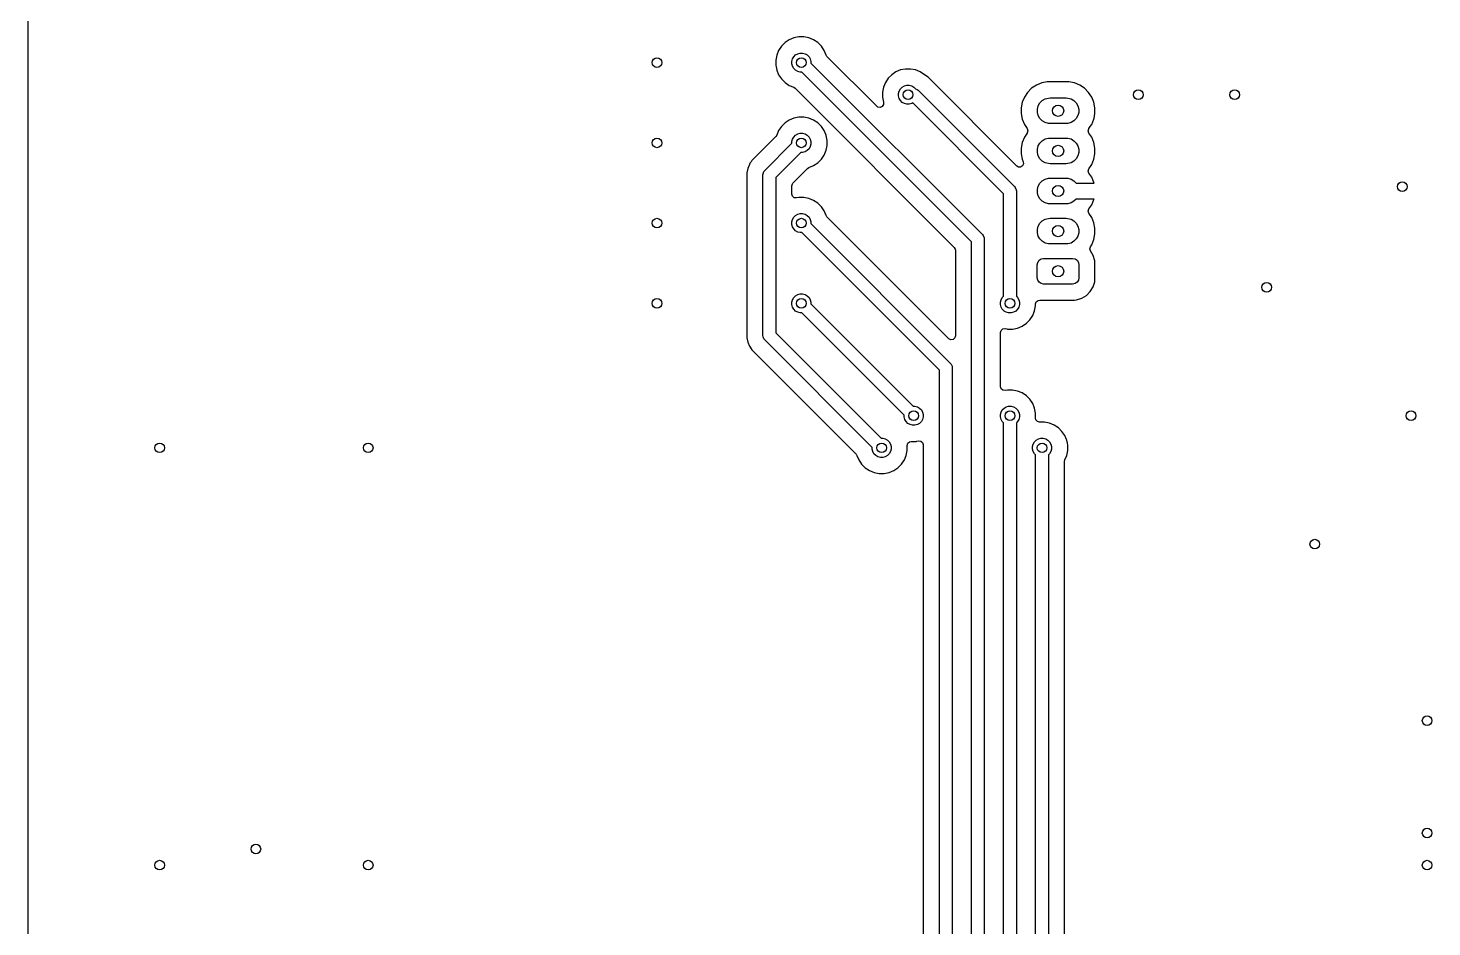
# Model space of a CAD drawing. Extents: x 4.07 to 6.96, y -6.23 to -1.21.
# Drawn here: x 4.071 to 5.793, y -3.127 to -2.025 of the extents above; entities that cross this region are included whole.
import ezdxf

# ---------------------------------------------------------------- set-up
doc = ezdxf.new("R2010")
doc.units = 0
doc.header["$MEASUREMENT"] = 0
doc.layers.add('BLACK', color=7, linetype='CONTINUOUS')

msp = doc.modelspace()

# ---------------------------------------------------------------- linework, layer by layer
at = {"layer": 'BLACK', "linetype": 'CONTINUOUS'}
for p, q in [((4.0709, -2.4043), (4.0709, -1.4536)), ((4.9952, -2.0468), (4.9918, -2.052)), ((4.9996, -2.0424), (4.9952, -2.0468)), ((4.9952, -2.0468), (4.9952, -2.0468)), ((5.0048, -2.039), (4.9996, -2.0424)), ((4.9996, -2.0424), (4.9996, -2.0424)), ((5.0105, -2.0366), (5.0048, -2.039)), ((5.0048, -2.039), (5.0048, -2.039)), ((5.0166, -2.0354), (5.0105, -2.0366)), ((5.0105, -2.0366), (5.0105, -2.0366)), ((5.0228, -2.0354), (5.0166, -2.0354)), ((5.0166, -2.0354), (5.0166, -2.0354)), ((5.0289, -2.0366), (5.0228, -2.0354)), ((5.0228, -2.0354), (5.0228, -2.0354)), ((5.0346, -2.039), (5.0289, -2.0366)), ((5.0289, -2.0366), (5.0289, -2.0366)), ((5.0398, -2.0424), (5.0346, -2.039)), ((5.0346, -2.039), (5.0346, -2.039)), ((5.0442, -2.0468), (5.0398, -2.0424)), ((5.0398, -2.0424), (5.0398, -2.0424)), ((5.0476, -2.052), (5.0442, -2.0468)), ((5.0442, -2.0468), (5.0442, -2.0468)), ((4.9894, -2.0577), (4.9882, -2.0638)), ((4.9882, -2.0638), (4.9882, -2.07)), ((4.9918, -2.052), (4.9894, -2.0577)), ((4.9894, -2.0577), (4.9894, -2.0577)), ((4.9918, -2.052), (4.9918, -2.052)), ((5.008, -2.0654), (5.0088, -2.0624)), ((5.008, -2.0685), (5.008, -2.0654)), ((5.0088, -2.0624), (5.0103, -2.0597)), ((5.0103, -2.0597), (5.0125, -2.0576)), ((5.0125, -2.0576), (5.0152, -2.056)), ((5.0152, -2.056), (5.0181, -2.0552)), ((5.0181, -2.0552), (5.0212, -2.0552)), ((5.0212, -2.0552), (5.0242, -2.056)), ((5.0242, -2.056), (5.0269, -2.0576)), ((5.0269, -2.0576), (5.0291, -2.0597)), ((5.0291, -2.0597), (5.0306, -2.0624)), ((5.0306, -2.0624), (5.0314, -2.0654)), ((5.0314, -2.0654), (5.0314, -2.0675)), ((5.05, -2.0577), (5.0476, -2.052)), ((5.0476, -2.052), (5.0476, -2.052)), ((5.051, -2.0593), (5.05, -2.0577)), ((5.1122, -2.1204), (5.051, -2.0593)), ((4.9882, -2.07), (4.9894, -2.0761)), ((4.9894, -2.0761), (4.9894, -2.0761)), ((4.9894, -2.0761), (4.9918, -2.0819)), ((4.9918, -2.0819), (4.9918, -2.0819)), ((4.9918, -2.0819), (4.9952, -2.087)), ((5.0088, -2.0714), (5.008, -2.0685)), ((5.0103, -2.0741), (5.0088, -2.0714)), ((5.0125, -2.0763), (5.0103, -2.0741)), ((5.0152, -2.0778), (5.0125, -2.0763)), ((5.0181, -2.0786), (5.0152, -2.0778)), ((5.0203, -2.0786), (5.0181, -2.0786)), ((5.2283, -2.2867), (5.0203, -2.0786)), ((5.0314, -2.0675), (5.2418, -2.2779)), ((5.1305, -2.0818), (5.1261, -2.0862)), ((5.1357, -2.0784), (5.1305, -2.0818)), ((5.1305, -2.0818), (5.1305, -2.0818)), ((5.1414, -2.076), (5.1357, -2.0784)), ((5.1357, -2.0784), (5.1357, -2.0784)), ((5.1475, -2.0748), (5.1414, -2.076)), ((5.1414, -2.076), (5.1414, -2.076)), ((5.1537, -2.0748), (5.1475, -2.0748)), ((5.1475, -2.0748), (5.1475, -2.0748)), ((5.1598, -2.076), (5.1537, -2.0748)), ((5.1537, -2.0748), (5.1537, -2.0748)), ((5.1655, -2.0784), (5.1598, -2.076)), ((5.1598, -2.076), (5.1598, -2.076)), ((5.1707, -2.0818), (5.1655, -2.0784)), ((5.1655, -2.0784), (5.1655, -2.0784)), ((5.1707, -2.0819), (5.1707, -2.0818)), ((5.1707, -2.0818), (5.1707, -2.0818)), ((5.1715, -2.0825), (5.1707, -2.0819)), ((5.1733, -2.0837), (5.1715, -2.0825)), ((5.1751, -2.0849), (5.1733, -2.0837)), ((4.9952, -2.087), (4.9952, -2.087)), ((4.9952, -2.087), (4.9996, -2.0914)), ((4.9996, -2.0914), (4.9996, -2.0914)), ((4.9996, -2.0914), (5.0048, -2.0949)), ((5.0048, -2.0949), (5.0048, -2.0949)), ((5.0048, -2.0949), (5.0104, -2.0972)), ((5.0104, -2.0972), (5.012, -2.0983)), ((5.012, -2.0983), (5.2072, -2.2935)), ((5.1203, -2.0971), (5.1191, -2.1032)), ((5.1227, -2.0914), (5.1203, -2.0971)), ((5.1203, -2.0971), (5.1203, -2.0971)), ((5.1261, -2.0862), (5.1227, -2.0914)), ((5.1227, -2.0914), (5.1227, -2.0914)), ((5.1261, -2.0862), (5.1261, -2.0862)), ((5.1397, -2.1018), (5.1412, -2.0991)), ((5.1412, -2.0991), (5.1434, -2.0969)), ((5.1434, -2.0969), (5.1461, -2.0954)), ((5.1461, -2.0954), (5.149, -2.0946)), ((5.149, -2.0946), (5.1521, -2.0946)), ((5.1521, -2.0946), (5.1551, -2.0954)), ((5.1551, -2.0954), (5.1578, -2.0969)), ((5.1578, -2.0969), (5.1597, -2.0989)), ((5.1597, -2.0989), (5.1619, -2.0998)), ((5.1619, -2.0998), (5.163, -2.1007)), ((5.163, -2.1007), (5.2812, -2.2188)), ((5.284, -2.1938), (5.1751, -2.0849)), ((5.1751, -2.0849), (5.1751, -2.0849)), ((5.3022, -2.0984), (5.2973, -2.1034)), ((5.308, -2.0946), (5.3022, -2.0984)), ((5.3022, -2.0984), (5.3022, -2.0984)), ((5.3145, -2.0919), (5.308, -2.0946)), ((5.308, -2.0946), (5.308, -2.0946)), ((5.3213, -2.0905), (5.3145, -2.0919)), ((5.3145, -2.0919), (5.3145, -2.0919)), ((5.348, -2.0905), (5.3213, -2.0905)), ((5.3213, -2.0905), (5.3213, -2.0905)), ((5.3548, -2.0919), (5.348, -2.0905)), ((5.348, -2.0905), (5.348, -2.0905)), ((5.3613, -2.0946), (5.3548, -2.0919)), ((5.3548, -2.0919), (5.3548, -2.0919)), ((5.3671, -2.0984), (5.3613, -2.0946)), ((5.3613, -2.0946), (5.3613, -2.0946)), ((5.372, -2.1034), (5.3671, -2.0984)), ((5.3671, -2.0984), (5.3671, -2.0984)), ((5.1203, -2.1183), (5.1189, -2.1206)), ((5.1191, -2.1032), (5.1191, -2.1094)), ((5.1191, -2.1094), (5.1203, -2.1155)), ((5.1203, -2.1155), (5.1203, -2.1156)), ((5.1203, -2.1156), (5.1203, -2.1156)), ((5.1203, -2.1156), (5.1203, -2.1157)), ((5.1203, -2.1157), (5.1203, -2.1157)), ((5.1203, -2.1157), (5.1203, -2.1183)), ((5.1389, -2.1048), (5.1397, -2.1018)), ((5.1389, -2.1078), (5.1389, -2.1048)), ((5.1397, -2.1108), (5.1389, -2.1078)), ((5.1412, -2.1135), (5.1397, -2.1108)), ((5.1434, -2.1157), (5.1412, -2.1135)), ((5.1461, -2.1172), (5.1434, -2.1157)), ((5.149, -2.118), (5.1461, -2.1172)), ((5.1521, -2.118), (5.149, -2.118)), ((5.1551, -2.1172), (5.1521, -2.118)), ((5.1565, -2.1164), (5.1551, -2.1172)), ((5.2677, -2.2277), (5.1565, -2.1164)), ((5.2907, -2.1156), (5.2894, -2.1225)), ((5.2934, -2.1092), (5.2907, -2.1156)), ((5.2907, -2.1156), (5.2907, -2.1156)), ((5.2973, -2.1034), (5.2934, -2.1092)), ((5.2934, -2.1092), (5.2934, -2.1092)), ((5.2973, -2.1034), (5.2973, -2.1034)), ((5.3103, -2.12), (5.3123, -2.1164)), ((5.3123, -2.1164), (5.3152, -2.1135)), ((5.3152, -2.1135), (5.3188, -2.1114)), ((5.3188, -2.1114), (5.3227, -2.1104)), ((5.3227, -2.1104), (5.3248, -2.1102)), ((5.3248, -2.1102), (5.3445, -2.1102)), ((5.3445, -2.1102), (5.3465, -2.1104)), ((5.3465, -2.1104), (5.3505, -2.1114)), ((5.3505, -2.1114), (5.3541, -2.1135)), ((5.3541, -2.1135), (5.357, -2.1164)), ((5.357, -2.1164), (5.359, -2.12)), ((5.3759, -2.1092), (5.372, -2.1034)), ((5.372, -2.1034), (5.372, -2.1034)), ((5.376, -2.1094), (5.3759, -2.1092)), ((5.3759, -2.1092), (5.3759, -2.1092)), ((5.3785, -2.1156), (5.376, -2.1094)), ((5.3786, -2.1156), (5.3785, -2.1156)), ((5.3799, -2.1225), (5.3786, -2.1156)), ((5.3786, -2.1156), (5.3786, -2.1156)), ((5.0105, -2.135), (5.0048, -2.1374)), ((5.0166, -2.1338), (5.0105, -2.135)), ((5.0105, -2.135), (5.0105, -2.135)), ((5.0228, -2.1338), (5.0166, -2.1338)), ((5.0166, -2.1338), (5.0166, -2.1338)), ((5.0289, -2.135), (5.0228, -2.1338)), ((5.0228, -2.1338), (5.0228, -2.1338)), ((5.0346, -2.1374), (5.0289, -2.135)), ((5.0289, -2.135), (5.0289, -2.135)), ((5.1136, -2.1214), (5.1122, -2.1204)), ((5.1164, -2.1218), (5.1136, -2.1214)), ((5.1189, -2.1206), (5.1164, -2.1218)), ((5.2894, -2.1225), (5.2894, -2.1295)), ((5.2894, -2.1295), (5.2907, -2.1363)), ((5.3092, -2.1239), (5.3103, -2.12)), ((5.3092, -2.128), (5.3092, -2.1239)), ((5.3103, -2.132), (5.3092, -2.128)), ((5.3123, -2.1356), (5.3103, -2.132)), ((5.3152, -2.1385), (5.3123, -2.1356)), ((5.357, -2.1356), (5.3541, -2.1385)), ((5.359, -2.132), (5.357, -2.1356)), ((5.359, -2.12), (5.3601, -2.1239)), ((5.3601, -2.128), (5.359, -2.132)), ((5.3601, -2.1239), (5.3601, -2.128)), ((5.3786, -2.1363), (5.3788, -2.135)), ((5.3788, -2.135), (5.3799, -2.1295)), ((5.3799, -2.1295), (5.3799, -2.1225)), ((5.3799, -2.1225), (5.3799, -2.1225)), ((5.3799, -2.1295), (5.3799, -2.1295)), ((4.9918, -2.1504), (4.9894, -2.1561)), ((4.9952, -2.1453), (4.9918, -2.1504)), ((4.9918, -2.1504), (4.9918, -2.1504)), ((4.9996, -2.1409), (4.9952, -2.1453)), ((4.9952, -2.1453), (4.9952, -2.1453)), ((5.0048, -2.1374), (4.9996, -2.1409)), ((4.9996, -2.1409), (4.9996, -2.1409)), ((5.0048, -2.1374), (5.0048, -2.1374)), ((5.0398, -2.1409), (5.0346, -2.1374)), ((5.0346, -2.1374), (5.0346, -2.1374)), ((5.0442, -2.1453), (5.0398, -2.1409)), ((5.0398, -2.1409), (5.0398, -2.1409)), ((5.0476, -2.1504), (5.0442, -2.1453)), ((5.0442, -2.1453), (5.0442, -2.1453)), ((5.05, -2.1561), (5.0476, -2.1504)), ((5.0476, -2.1504), (5.0476, -2.1504)), ((5.2907, -2.1363), (5.2907, -2.1363)), ((5.2907, -2.1363), (5.2934, -2.1428)), ((5.2934, -2.1428), (5.2934, -2.1428)), ((5.2934, -2.1428), (5.2968, -2.1479)), ((5.2968, -2.1479), (5.2976, -2.1505)), ((5.2976, -2.1505), (5.2969, -2.1532)), ((5.3188, -2.1405), (5.3152, -2.1385)), ((5.3227, -2.1416), (5.3188, -2.1405)), ((5.3248, -2.1417), (5.3227, -2.1416)), ((5.3445, -2.1417), (5.3248, -2.1417)), ((5.3465, -2.1416), (5.3445, -2.1417)), ((5.3505, -2.1405), (5.3465, -2.1416)), ((5.3541, -2.1385), (5.3505, -2.1405)), ((5.3717, -2.1507), (5.3724, -2.148)), ((5.3725, -2.1533), (5.3717, -2.1507)), ((5.3724, -2.148), (5.3725, -2.1479)), ((5.3725, -2.1479), (5.3742, -2.1453)), ((5.3742, -2.1453), (5.3759, -2.1428)), ((5.3759, -2.1428), (5.3786, -2.1363)), ((4.9883, -2.1577), (4.9589, -2.1871)), ((4.9747, -2.1992), (5.008, -2.1659)), ((4.9894, -2.1561), (4.9883, -2.1577)), ((5.008, -2.1638), (5.0088, -2.1608)), ((5.008, -2.1659), (5.008, -2.1638)), ((5.0088, -2.1608), (5.0103, -2.1582)), ((5.0103, -2.1582), (5.0125, -2.156)), ((5.0125, -2.156), (5.0152, -2.1544)), ((5.0152, -2.1544), (5.0181, -2.1536)), ((5.0181, -2.1536), (5.0212, -2.1536)), ((5.0212, -2.1536), (5.0242, -2.1544)), ((5.0242, -2.1544), (5.0269, -2.156)), ((5.0269, -2.156), (5.0291, -2.1582)), ((5.0291, -2.1582), (5.0306, -2.1608)), ((5.0306, -2.1699), (5.0291, -2.1725)), ((5.0306, -2.1608), (5.0314, -2.1638)), ((5.0314, -2.1669), (5.0306, -2.1699)), ((5.0314, -2.1638), (5.0314, -2.1669)), ((5.05, -2.1562), (5.05, -2.1561)), ((5.0504, -2.1584), (5.05, -2.1562)), ((5.05, -2.1745), (5.0512, -2.1685)), ((5.0512, -2.1623), (5.0504, -2.1584)), ((5.0512, -2.1685), (5.0512, -2.1623)), ((5.0512, -2.1623), (5.0512, -2.1623)), ((5.0512, -2.1623), (5.0512, -2.1623)), ((5.2907, -2.1649), (5.2894, -2.1717)), ((5.2934, -2.1584), (5.2907, -2.1649)), ((5.2907, -2.1649), (5.2907, -2.1649)), ((5.2968, -2.1533), (5.2934, -2.1584)), ((5.2934, -2.1584), (5.2934, -2.1584)), ((5.2969, -2.1532), (5.2968, -2.1533)), ((5.3092, -2.1731), (5.3103, -2.1692)), ((5.3103, -2.1692), (5.3123, -2.1656)), ((5.3123, -2.1656), (5.3152, -2.1627)), ((5.3152, -2.1627), (5.3188, -2.1606)), ((5.3188, -2.1606), (5.3227, -2.1596)), ((5.3227, -2.1596), (5.3248, -2.1594)), ((5.3248, -2.1594), (5.3445, -2.1594)), ((5.3445, -2.1594), (5.3465, -2.1596)), ((5.3465, -2.1596), (5.3505, -2.1606)), ((5.3505, -2.1606), (5.3541, -2.1627)), ((5.3541, -2.1627), (5.357, -2.1656)), ((5.357, -2.1656), (5.359, -2.1692)), ((5.359, -2.1692), (5.3601, -2.1731)), ((5.3759, -2.1584), (5.3725, -2.1533)), ((5.3786, -2.1649), (5.3759, -2.1584)), ((5.3759, -2.1584), (5.3759, -2.1584)), ((5.3759, -2.1584), (5.3759, -2.1584)), ((5.3799, -2.1717), (5.3786, -2.1649)), ((5.3786, -2.1649), (5.3786, -2.1649)), ((4.9589, -2.1871), (4.958, -2.1885)), ((5.0191, -2.1771), (4.9882, -2.208)), ((5.0212, -2.1771), (5.0191, -2.1771)), ((5.0242, -2.1763), (5.0212, -2.1771)), ((5.0269, -2.1747), (5.0242, -2.1763)), ((5.0291, -2.1725), (5.0269, -2.1747)), ((5.0398, -2.1898), (5.0442, -2.1854)), ((5.0442, -2.1854), (5.0476, -2.1803)), ((5.0476, -2.1803), (5.05, -2.1745)), ((5.2894, -2.1717), (5.2894, -2.1787)), ((5.2894, -2.1787), (5.2907, -2.1855)), ((5.2907, -2.1855), (5.2907, -2.1855)), ((5.2907, -2.1855), (5.2919, -2.1885)), ((5.3092, -2.1773), (5.3092, -2.1731)), ((5.3103, -2.1812), (5.3092, -2.1773)), ((5.3123, -2.1848), (5.3103, -2.1812)), ((5.3152, -2.1877), (5.3123, -2.1848)), ((5.357, -2.1848), (5.3541, -2.1877)), ((5.359, -2.1812), (5.357, -2.1848)), ((5.3601, -2.1773), (5.359, -2.1812)), ((5.3601, -2.1731), (5.3601, -2.1773)), ((5.3759, -2.192), (5.3786, -2.1855)), ((5.3786, -2.1854), (5.3799, -2.1787)), ((5.3786, -2.1855), (5.3786, -2.1854)), ((5.3799, -2.1787), (5.3799, -2.1717)), ((5.3799, -2.1717), (5.3799, -2.1717)), ((5.3799, -2.1787), (5.3799, -2.1787)), ((4.9538, -2.1967), (4.9527, -2.202)), ((4.9527, -2.202), (4.9527, -2.202)), ((4.9527, -2.202), (4.9527, -2.3989)), ((4.9559, -2.1917), (4.9538, -2.1967)), ((4.9538, -2.1967), (4.9538, -2.1967)), ((4.9564, -2.1908), (4.9559, -2.1917)), ((4.957, -2.19), (4.9564, -2.1908)), ((4.958, -2.1885), (4.957, -2.19)), ((4.9724, -2.2047), (4.9726, -2.2032)), ((4.9726, -2.2032), (4.9738, -2.2003)), ((4.9738, -2.2003), (4.9747, -2.1992)), ((5.0093, -2.2147), (5.0273, -2.1967)), ((5.0273, -2.1967), (5.0289, -2.1956)), ((5.0289, -2.1956), (5.0337, -2.1937)), ((5.0337, -2.1937), (5.0346, -2.1933)), ((5.0346, -2.1933), (5.0398, -2.1898)), ((5.0346, -2.1933), (5.0346, -2.1933)), ((5.0346, -2.1933), (5.0346, -2.1933)), ((5.2859, -2.195), (5.284, -2.1938)), ((5.2886, -2.1951), (5.2859, -2.195)), ((5.291, -2.1937), (5.2886, -2.1951)), ((5.2922, -2.1912), (5.291, -2.1937)), ((5.2919, -2.1885), (5.2922, -2.1912)), ((5.3188, -2.1897), (5.3152, -2.1877)), ((5.3227, -2.1908), (5.3188, -2.1897)), ((5.3248, -2.1909), (5.3227, -2.1908)), ((5.3445, -2.1909), (5.3248, -2.1909)), ((5.3465, -2.1908), (5.3445, -2.1909)), ((5.3505, -2.1897), (5.3465, -2.1908)), ((5.3541, -2.1877), (5.3505, -2.1897)), ((5.3717, -2.1999), (5.3724, -2.1973)), ((5.3725, -2.2025), (5.3717, -2.1999)), ((5.3724, -2.1973), (5.3725, -2.1971)), ((5.3725, -2.1971), (5.3759, -2.192)), ((5.3759, -2.2076), (5.3725, -2.2025)), ((4.9724, -2.4016), (4.9724, -2.2047)), ((4.9882, -2.208), (4.9882, -2.3983)), ((5.0079, -2.2182), (5.0087, -2.2155)), ((5.0079, -2.228), (5.0079, -2.2182)), ((5.0087, -2.2155), (5.0093, -2.2147)), ((5.2812, -2.2188), (5.2821, -2.22)), ((5.2821, -2.22), (5.2833, -2.2229)), ((5.3092, -2.2224), (5.3103, -2.2184)), ((5.3103, -2.2184), (5.3123, -2.2148)), ((5.3123, -2.2148), (5.3152, -2.2119)), ((5.3152, -2.2119), (5.3188, -2.2099)), ((5.3188, -2.2099), (5.3227, -2.2088)), ((5.3227, -2.2088), (5.3248, -2.2087)), ((5.3248, -2.2087), (5.3445, -2.2087)), ((5.3445, -2.2087), (5.3465, -2.2088)), ((5.3465, -2.2088), (5.3505, -2.2099)), ((5.3505, -2.2099), (5.3541, -2.2119)), ((5.3541, -2.2119), (5.3567, -2.2146)), ((5.3567, -2.2146), (5.3787, -2.2146)), ((5.3786, -2.2141), (5.3759, -2.2076)), ((5.3759, -2.2076), (5.3759, -2.2076)), ((5.3787, -2.2146), (5.3786, -2.2141)), ((5.3786, -2.2141), (5.3786, -2.2141)), ((5.0079, -2.2283), (5.0079, -2.228)), ((5.0088, -2.2309), (5.0079, -2.2283)), ((5.011, -2.2326), (5.0088, -2.2309)), ((5.0137, -2.2328), (5.011, -2.2326)), ((5.0166, -2.2323), (5.0137, -2.2328)), ((5.0228, -2.2323), (5.0166, -2.2323)), ((5.0166, -2.2323), (5.0166, -2.2323)), ((5.0289, -2.2335), (5.0228, -2.2323)), ((5.0228, -2.2323), (5.0228, -2.2323)), ((5.0346, -2.2359), (5.0289, -2.2335)), ((5.0289, -2.2335), (5.0289, -2.2335)), ((5.0398, -2.2393), (5.0346, -2.2359)), ((5.0346, -2.2359), (5.0346, -2.2359)), ((5.2677, -2.3535), (5.2677, -2.2277)), ((5.2833, -2.2229), (5.2835, -2.2244)), ((5.2835, -2.2244), (5.2835, -2.3535)), ((5.3092, -2.2265), (5.3092, -2.2224)), ((5.3103, -2.2304), (5.3092, -2.2265)), ((5.3123, -2.234), (5.3103, -2.2304)), ((5.3152, -2.2369), (5.3123, -2.234)), ((5.3188, -2.239), (5.3152, -2.2369)), ((5.3227, -2.24), (5.3188, -2.239)), ((5.3505, -2.239), (5.3465, -2.24)), ((5.3541, -2.2369), (5.3505, -2.239)), ((5.3567, -2.2343), (5.3541, -2.2369)), ((5.3787, -2.2343), (5.3567, -2.2343)), ((5.3759, -2.2412), (5.3786, -2.2347)), ((5.3786, -2.2347), (5.3787, -2.2343)), ((5.3786, -2.2347), (5.3786, -2.2347)), ((5.0103, -2.2566), (5.0125, -2.2544)), ((5.0125, -2.2544), (5.0152, -2.2529)), ((5.0152, -2.2529), (5.0181, -2.2521)), ((5.0181, -2.2521), (5.0212, -2.2521)), ((5.0212, -2.2521), (5.0242, -2.2529)), ((5.0242, -2.2529), (5.0269, -2.2544)), ((5.0269, -2.2544), (5.0291, -2.2566)), ((5.0442, -2.2437), (5.0398, -2.2393)), ((5.0398, -2.2393), (5.0398, -2.2393)), ((5.0476, -2.2489), (5.0442, -2.2437)), ((5.0442, -2.2437), (5.0442, -2.2437)), ((5.05, -2.2545), (5.0476, -2.2489)), ((5.0476, -2.2489), (5.0476, -2.2489)), ((5.051, -2.2561), (5.05, -2.2545)), ((5.2003, -2.4054), (5.051, -2.2561)), ((5.3248, -2.2402), (5.3227, -2.24)), ((5.3445, -2.2402), (5.3248, -2.2402)), ((5.3465, -2.24), (5.3445, -2.2402)), ((5.3717, -2.2491), (5.3724, -2.2464)), ((5.3725, -2.2517), (5.3717, -2.2491)), ((5.3724, -2.2464), (5.3725, -2.2463)), ((5.3725, -2.2463), (5.3759, -2.2412)), ((5.3759, -2.2568), (5.3725, -2.2517)), ((5.3759, -2.2412), (5.3759, -2.2412)), ((5.008, -2.2622), (5.0088, -2.2593)), ((5.008, -2.2653), (5.008, -2.2622)), ((5.0088, -2.2683), (5.008, -2.2653)), ((5.0088, -2.2593), (5.0103, -2.2566)), ((5.0103, -2.271), (5.0088, -2.2683)), ((5.0125, -2.2731), (5.0103, -2.271)), ((5.0152, -2.2747), (5.0125, -2.2731)), ((5.0291, -2.2566), (5.0306, -2.2593)), ((5.0306, -2.2593), (5.0314, -2.2622)), ((5.0314, -2.2622), (5.0314, -2.2644)), ((5.0314, -2.2644), (5.2024, -2.4354)), ((5.3092, -2.2716), (5.3103, -2.2676)), ((5.3092, -2.2757), (5.3092, -2.2716)), ((5.3103, -2.2676), (5.3123, -2.264)), ((5.3123, -2.264), (5.3152, -2.2611)), ((5.3152, -2.2611), (5.3188, -2.2591)), ((5.3188, -2.2591), (5.3227, -2.258)), ((5.3227, -2.258), (5.3248, -2.2579)), ((5.3248, -2.2579), (5.3445, -2.2579)), ((5.3445, -2.2579), (5.3465, -2.258)), ((5.3465, -2.258), (5.3505, -2.2591)), ((5.3505, -2.2591), (5.3541, -2.2611)), ((5.3541, -2.2611), (5.357, -2.264)), ((5.357, -2.264), (5.359, -2.2676)), ((5.359, -2.2676), (5.3601, -2.2716)), ((5.3601, -2.2716), (5.3601, -2.2757)), ((5.3786, -2.2633), (5.3759, -2.2568)), ((5.3759, -2.2568), (5.3759, -2.2568)), ((5.3759, -2.2568), (5.3759, -2.2568)), ((5.3799, -2.2701), (5.3786, -2.2633)), ((5.3786, -2.2633), (5.3786, -2.2633)), ((5.3799, -2.2771), (5.3799, -2.2701)), ((5.3799, -2.2701), (5.3799, -2.2701)), ((5.3799, -2.2701), (5.3799, -2.2701)), ((5.0181, -2.2755), (5.0152, -2.2747)), ((5.0203, -2.2755), (5.0181, -2.2755)), ((5.189, -2.4442), (5.0203, -2.2755)), ((5.2283, -4.2701), (5.2283, -2.2867)), ((5.2418, -2.2779), (5.2428, -2.2791)), ((5.2428, -2.2791), (5.2439, -2.2819)), ((5.2439, -2.2819), (5.2441, -2.2835)), ((5.2441, -2.2835), (5.2441, -4.2668)), ((5.3103, -2.2796), (5.3092, -2.2757)), ((5.3123, -2.2832), (5.3103, -2.2796)), ((5.3152, -2.2861), (5.3123, -2.2832)), ((5.3188, -2.2882), (5.3152, -2.2861)), ((5.3227, -2.2892), (5.3188, -2.2882)), ((5.3248, -2.2894), (5.3227, -2.2892)), ((5.3445, -2.2894), (5.3248, -2.2894)), ((5.3465, -2.2892), (5.3445, -2.2894)), ((5.3505, -2.2882), (5.3465, -2.2892)), ((5.3541, -2.2861), (5.3505, -2.2882)), ((5.357, -2.2832), (5.3541, -2.2861)), ((5.359, -2.2796), (5.357, -2.2832)), ((5.3601, -2.2757), (5.359, -2.2796)), ((5.3744, -2.2927), (5.3759, -2.2904)), ((5.3759, -2.2904), (5.3786, -2.284)), ((5.3786, -2.284), (5.3799, -2.2771)), ((5.2072, -2.2935), (5.2085, -2.2959)), ((5.2085, -2.2959), (5.2086, -2.2969)), ((5.2086, -2.2969), (5.2086, -2.4019)), ((5.3114, -2.3094), (5.3139, -2.3077)), ((5.3139, -2.3077), (5.3169, -2.3071)), ((5.3169, -2.3071), (5.3524, -2.3071)), ((5.3524, -2.3071), (5.3554, -2.3077)), ((5.3554, -2.3077), (5.3579, -2.3094)), ((5.3736, -2.2952), (5.3744, -2.2927)), ((5.3743, -2.2979), (5.3736, -2.2952)), ((5.3777, -2.3036), (5.3743, -2.2979)), ((5.3797, -2.31), (5.3777, -2.3036)), ((5.3091, -2.315), (5.3097, -2.3119)), ((5.3091, -2.3307), (5.3091, -2.315)), ((5.3097, -2.3119), (5.3114, -2.3094)), ((5.3579, -2.3094), (5.3596, -2.3119)), ((5.3596, -2.3119), (5.3602, -2.315)), ((5.3602, -2.315), (5.3602, -2.3307)), ((5.3799, -2.3127), (5.3797, -2.31)), ((5.3799, -2.3329), (5.3799, -2.3127)), ((5.3097, -2.3337), (5.3091, -2.3307)), ((5.3114, -2.3363), (5.3097, -2.3337)), ((5.3139, -2.338), (5.3114, -2.3363)), ((5.3169, -2.3386), (5.3139, -2.338)), ((5.3524, -2.3386), (5.3169, -2.3386)), ((5.3554, -2.338), (5.3524, -2.3386)), ((5.3579, -2.3363), (5.3554, -2.338)), ((5.3596, -2.3337), (5.3579, -2.3363)), ((5.3602, -2.3307), (5.3596, -2.3337)), ((5.3742, -2.3478), (5.3777, -2.3421)), ((5.3777, -2.3421), (5.3797, -2.3357)), ((5.3797, -2.3357), (5.3799, -2.3329)), ((5.008, -2.3607), (5.0088, -2.3577)), ((5.0088, -2.3577), (5.0103, -2.355)), ((5.0103, -2.355), (5.0125, -2.3528)), ((5.0125, -2.3528), (5.0152, -2.3513)), ((5.0152, -2.3513), (5.0181, -2.3505)), ((5.0181, -2.3505), (5.0212, -2.3505)), ((5.0212, -2.3505), (5.0242, -2.3513)), ((5.0242, -2.3513), (5.0269, -2.3528)), ((5.0269, -2.3528), (5.0291, -2.355)), ((5.0291, -2.355), (5.0306, -2.3577)), ((5.0306, -2.3577), (5.0314, -2.3607)), ((5.2639, -2.3607), (5.2647, -2.3577)), ((5.2647, -2.3577), (5.2662, -2.355)), ((5.2662, -2.355), (5.2677, -2.3535)), ((5.2835, -2.3535), (5.285, -2.355)), ((5.285, -2.355), (5.2865, -2.3577)), ((5.2865, -2.3577), (5.2873, -2.3607)), ((5.3079, -2.3603), (5.31, -2.3585)), ((5.31, -2.3585), (5.3124, -2.3581)), ((5.3124, -2.3581), (5.3147, -2.3583)), ((5.3147, -2.3583), (5.3147, -2.3583)), ((5.3147, -2.3583), (5.3546, -2.3583)), ((5.3546, -2.3583), (5.3574, -2.358)), ((5.3546, -2.3583), (5.3546, -2.3583)), ((5.3574, -2.358), (5.3638, -2.356)), ((5.3638, -2.356), (5.3695, -2.3526)), ((5.3695, -2.3526), (5.3742, -2.3478)), ((5.008, -2.3637), (5.008, -2.3607)), ((5.0088, -2.3667), (5.008, -2.3637)), ((5.0103, -2.3694), (5.0088, -2.3667)), ((5.0125, -2.3716), (5.0103, -2.3694)), ((5.0152, -2.3731), (5.0125, -2.3716)), ((5.0181, -2.3739), (5.0152, -2.3731)), ((5.0203, -2.3739), (5.0181, -2.3739)), ((5.1458, -2.4994), (5.0203, -2.3739)), ((5.0314, -2.3607), (5.0314, -2.3628)), ((5.0314, -2.3628), (5.1569, -2.4883)), ((5.2639, -2.3637), (5.2639, -2.3607)), ((5.2647, -2.3667), (5.2639, -2.3637)), ((5.2662, -2.3694), (5.2647, -2.3667)), ((5.2684, -2.3716), (5.2662, -2.3694)), ((5.2711, -2.3731), (5.2684, -2.3716)), ((5.274, -2.3739), (5.2711, -2.3731)), ((5.2771, -2.3739), (5.274, -2.3739)), ((5.2801, -2.3731), (5.2771, -2.3739)), ((5.2828, -2.3716), (5.2801, -2.3731)), ((5.285, -2.3694), (5.2828, -2.3716)), ((5.2865, -2.3667), (5.285, -2.3694)), ((5.2873, -2.3637), (5.2865, -2.3667)), ((5.2873, -2.3607), (5.2873, -2.3637)), ((5.3035, -2.3771), (5.3059, -2.3714)), ((5.3059, -2.3714), (5.3071, -2.3653)), ((5.3071, -2.3629), (5.3079, -2.3603)), ((5.3071, -2.3653), (5.3071, -2.3629)), ((5.2646, -2.3953), (5.2667, -2.3935)), ((5.2667, -2.3935), (5.2694, -2.3931)), ((5.2694, -2.3931), (5.2696, -2.3932)), ((5.2696, -2.3932), (5.2719, -2.3936)), ((5.2719, -2.3936), (5.2725, -2.3937)), ((5.2725, -2.3937), (5.2725, -2.3937)), ((5.2725, -2.3937), (5.2787, -2.3937)), ((5.2787, -2.3937), (5.2848, -2.3925)), ((5.2787, -2.3937), (5.2787, -2.3937)), ((5.2848, -2.3925), (5.2905, -2.3901)), ((5.2905, -2.3901), (5.2957, -2.3867)), ((5.2957, -2.3867), (5.3001, -2.3823)), ((5.3001, -2.3823), (5.3035, -2.3771)), ((4.0709, -3.2646), (4.0709, -2.4043)), ((4.9527, -2.3989), (4.9527, -2.4043)), ((4.9527, -2.4043), (4.9527, -2.4043)), ((4.9527, -2.4043), (4.9527, -2.4043)), ((4.9527, -2.4043), (4.9538, -2.4096)), ((4.9538, -2.4096), (4.9538, -2.4096)), ((4.9538, -2.4096), (4.9559, -2.4146)), ((4.9726, -2.4031), (4.9724, -2.4016)), ((4.9738, -2.4059), (4.9726, -2.4031)), ((4.9747, -2.4071), (4.9738, -2.4059)), ((5.1064, -2.5388), (4.9747, -2.4071)), ((4.9882, -2.3983), (5.1175, -2.5277)), ((5.2006, -2.4056), (5.2003, -2.4054)), ((5.2031, -2.4068), (5.2006, -2.4056)), ((5.2058, -2.4064), (5.2031, -2.4068)), ((5.2079, -2.4046), (5.2058, -2.4064)), ((5.2086, -2.4019), (5.2079, -2.4046)), ((5.2638, -2.3979), (5.2646, -2.3953)), ((5.2638, -2.4643), (5.2638, -2.3979)), ((4.9559, -2.4146), (4.9589, -2.4192)), ((4.9589, -2.4192), (4.9589, -2.4192)), ((4.9589, -2.4192), (5.0868, -2.547)), ((5.189, -4.4882), (5.189, -2.4442)), ((5.2024, -2.4354), (5.2034, -2.4366)), ((5.2034, -2.4366), (5.2046, -2.4394)), ((5.2046, -2.4394), (5.2047, -2.4409)), ((5.2047, -2.4409), (5.2047, -4.4849)), ((5.2638, -2.4645), (5.2638, -2.4643)), ((5.2647, -2.4671), (5.2638, -2.4645)), ((5.2669, -2.4688), (5.2647, -2.4671)), ((5.2696, -2.4691), (5.2669, -2.4688)), ((5.2725, -2.4685), (5.2696, -2.4691)), ((5.2787, -2.4685), (5.2725, -2.4685)), ((5.2725, -2.4685), (5.2725, -2.4685)), ((5.2848, -2.4697), (5.2787, -2.4685)), ((5.2787, -2.4685), (5.2787, -2.4685)), ((5.2905, -2.4721), (5.2848, -2.4697)), ((5.2848, -2.4697), (5.2848, -2.4697)), ((5.2957, -2.4755), (5.2905, -2.4721)), ((5.2905, -2.4721), (5.2905, -2.4721)), ((5.3001, -2.4799), (5.2957, -2.4755)), ((5.2957, -2.4755), (5.2957, -2.4755)), ((5.3035, -2.4851), (5.3001, -2.4799)), ((5.3001, -2.4799), (5.3001, -2.4799)), ((5.1569, -2.4883), (5.159, -2.4883)), ((5.159, -2.4883), (5.162, -2.4891)), ((5.162, -2.4891), (5.1647, -2.4906)), ((5.1647, -2.4906), (5.1669, -2.4928)), ((5.1669, -2.4928), (5.1684, -2.4955)), ((5.1684, -2.4955), (5.1692, -2.4985)), ((5.2639, -2.4985), (5.2647, -2.4955)), ((5.2647, -2.4955), (5.2662, -2.4928)), ((5.2662, -2.4928), (5.2684, -2.4906)), ((5.2684, -2.4906), (5.2711, -2.4891)), ((5.2711, -2.4891), (5.274, -2.4883)), ((5.274, -2.4883), (5.2771, -2.4883)), ((5.2771, -2.4883), (5.2801, -2.4891)), ((5.2801, -2.4891), (5.2828, -2.4906)), ((5.2828, -2.4906), (5.285, -2.4928)), ((5.285, -2.4928), (5.2865, -2.4955)), ((5.2865, -2.4955), (5.2873, -2.4985)), ((5.3059, -2.4908), (5.3035, -2.4851)), ((5.3035, -2.4851), (5.3035, -2.4851)), ((5.3071, -2.4969), (5.3059, -2.4908)), ((5.3059, -2.4908), (5.3059, -2.4908)), ((5.3059, -2.4908), (5.3059, -2.4908)), ((5.3071, -2.503), (5.3071, -2.4969)), ((5.3071, -2.4969), (5.3071, -2.4969)), ((5.1458, -2.5015), (5.1458, -2.4994)), ((5.1466, -2.5045), (5.1458, -2.5015)), ((5.1481, -2.5072), (5.1466, -2.5045)), ((5.1503, -2.5094), (5.1481, -2.5072)), ((5.153, -2.5109), (5.1503, -2.5094)), ((5.1559, -2.5117), (5.153, -2.5109)), ((5.159, -2.5117), (5.1559, -2.5117)), ((5.162, -2.5109), (5.159, -2.5117)), ((5.1647, -2.5094), (5.162, -2.5109)), ((5.1669, -2.5072), (5.1647, -2.5094)), ((5.1684, -2.5045), (5.1669, -2.5072)), ((5.1692, -2.5015), (5.1684, -2.5045)), ((5.1692, -2.4985), (5.1692, -2.5015)), ((5.2639, -2.5015), (5.2639, -2.4985)), ((5.2647, -2.5045), (5.2639, -2.5015)), ((5.2662, -2.5072), (5.2647, -2.5045)), ((5.2677, -2.5087), (5.2662, -2.5072)), ((5.2677, -4.1929), (5.2677, -2.5087)), ((5.285, -2.5072), (5.2835, -2.5087)), ((5.2835, -2.5087), (5.2835, -4.1897)), ((5.2865, -2.5045), (5.285, -2.5072)), ((5.2873, -2.5015), (5.2865, -2.5045)), ((5.2873, -2.4985), (5.2873, -2.5015)), ((5.3075, -2.505), (5.3071, -2.503)), ((5.3093, -2.5071), (5.3075, -2.505)), ((5.312, -2.5079), (5.3093, -2.5071)), ((5.3181, -2.5079), (5.312, -2.5079)), ((5.3242, -2.5091), (5.3181, -2.5079)), ((5.3181, -2.5079), (5.3181, -2.5079)), ((5.3299, -2.5114), (5.3242, -2.5091)), ((5.3242, -2.5091), (5.3242, -2.5091)), ((5.3351, -2.5149), (5.3299, -2.5114)), ((5.3299, -2.5114), (5.3299, -2.5114)), ((5.1175, -2.5277), (5.1197, -2.5277)), ((5.1197, -2.5277), (5.1226, -2.5285)), ((5.1226, -2.5285), (5.1253, -2.53)), ((5.1253, -2.53), (5.1275, -2.5322)), ((5.1504, -2.5338), (5.1525, -2.532)), ((5.1525, -2.532), (5.1545, -2.5315)), ((5.1545, -2.5315), (5.1606, -2.5315)), ((5.1606, -2.5315), (5.1612, -2.5314)), ((5.1612, -2.5314), (5.1634, -2.5309)), ((5.1634, -2.5309), (5.1662, -2.5312)), ((5.1662, -2.5312), (5.1683, -2.5329)), ((5.3056, -2.5322), (5.3078, -2.53)), ((5.3078, -2.53), (5.3104, -2.5285)), ((5.3104, -2.5285), (5.3134, -2.5277)), ((5.3134, -2.5277), (5.3165, -2.5277)), ((5.3165, -2.5277), (5.3195, -2.5285)), ((5.3195, -2.5285), (5.3222, -2.53)), ((5.3222, -2.53), (5.3243, -2.5322)), ((5.3394, -2.5193), (5.3351, -2.5149)), ((5.3351, -2.5149), (5.3351, -2.5149)), ((5.3429, -2.5244), (5.3394, -2.5193)), ((5.3394, -2.5193), (5.3394, -2.5193)), ((5.3449, -2.5292), (5.3429, -2.5244)), ((5.3429, -2.5244), (5.3429, -2.5244)), ((5.3453, -2.5302), (5.3449, -2.5292)), ((5.346, -2.5338), (5.3453, -2.5302)), ((5.0868, -2.547), (5.0878, -2.5486)), ((5.0878, -2.5486), (5.0902, -2.5543)), ((5.1064, -2.5409), (5.1064, -2.5388)), ((5.1072, -2.5439), (5.1064, -2.5409)), ((5.1087, -2.5466), (5.1072, -2.5439)), ((5.1109, -2.5487), (5.1087, -2.5466)), ((5.1136, -2.5503), (5.1109, -2.5487)), ((5.1253, -2.5487), (5.1226, -2.5503)), ((5.1275, -2.5466), (5.1253, -2.5487)), ((5.1275, -2.5322), (5.129, -2.5349)), ((5.129, -2.5439), (5.1275, -2.5466)), ((5.129, -2.5349), (5.1298, -2.5378)), ((5.1298, -2.5409), (5.129, -2.5439)), ((5.1298, -2.5378), (5.1298, -2.5409)), ((5.146, -2.5543), (5.1484, -2.5486)), ((5.1484, -2.5486), (5.1496, -2.5425)), ((5.1496, -2.5364), (5.1504, -2.5338)), ((5.1496, -2.5425), (5.1496, -2.5364)), ((5.1683, -2.5329), (5.1693, -2.5355)), ((5.1693, -2.5355), (5.1693, -2.5357)), ((5.1693, -2.5357), (5.1693, -4.4855)), ((5.3033, -2.5378), (5.304, -2.5349)), ((5.3033, -2.5409), (5.3033, -2.5378)), ((5.304, -2.5439), (5.3033, -2.5409)), ((5.304, -2.5349), (5.3056, -2.5322)), ((5.3056, -2.5466), (5.304, -2.5439)), ((5.3071, -2.5481), (5.3056, -2.5466)), ((5.3071, -4.1339), (5.3071, -2.5481)), ((5.3243, -2.5466), (5.3228, -2.5481)), ((5.3228, -2.5481), (5.3228, -4.1306)), ((5.3243, -2.5322), (5.3259, -2.5349)), ((5.3259, -2.5439), (5.3243, -2.5466)), ((5.3259, -2.5349), (5.3267, -2.5378)), ((5.3267, -2.5409), (5.3259, -2.5439)), ((5.3267, -2.5378), (5.3267, -2.5409)), ((5.3429, -2.5542), (5.3453, -2.5486)), ((5.3453, -2.5486), (5.3465, -2.5425)), ((5.3453, -2.5486), (5.3453, -2.5486)), ((5.3465, -2.5363), (5.346, -2.5338)), ((5.3465, -2.5425), (5.3465, -2.5363)), ((5.3465, -2.5363), (5.3465, -2.5363)), ((5.3465, -2.5363), (5.3465, -2.5363)), ((5.0902, -2.5543), (5.0902, -2.5543)), ((5.0902, -2.5543), (5.0936, -2.5595)), ((5.0936, -2.5595), (5.0936, -2.5595)), ((5.0936, -2.5595), (5.098, -2.5638)), ((5.098, -2.5638), (5.098, -2.5638)), ((5.098, -2.5638), (5.1032, -2.5673)), ((5.1166, -2.5511), (5.1136, -2.5503)), ((5.1197, -2.5511), (5.1166, -2.5511)), ((5.1226, -2.5503), (5.1197, -2.5511)), ((5.133, -2.5673), (5.1382, -2.5638)), ((5.1382, -2.5638), (5.1426, -2.5595)), ((5.1426, -2.5595), (5.146, -2.5543)), ((5.3425, -2.5561), (5.3429, -2.5542)), ((5.3425, -3.304), (5.3425, -2.5561)), ((5.1032, -2.5673), (5.1032, -2.5673)), ((5.1032, -2.5673), (5.1089, -2.5697)), ((5.1089, -2.5697), (5.1089, -2.5697)), ((5.1089, -2.5697), (5.115, -2.5709)), ((5.115, -2.5709), (5.115, -2.5709)), ((5.115, -2.5709), (5.115, -2.5709)), ((5.115, -2.5709), (5.1212, -2.5709)), ((5.1212, -2.5709), (5.1273, -2.5697)), ((5.1212, -2.5709), (5.1212, -2.5709)), ((5.1273, -2.5697), (5.133, -2.5673))]:
    msp.add_line(p, q, dxfattribs=at)
at = {"layer": 'BLACK'}
for centre, radius in [((4.8425, -2.0669), 0.00591), ((5.0197, -2.0669), 0.00591), ((5.1506, -2.1063), 0.00591), ((5.4331, -2.1063), 0.00591), ((5.5512, -2.1063), 0.00591), ((5.3346, -2.126), 0.00689), ((4.8425, -2.1654), 0.00591), ((5.0197, -2.1654), 0.00591), ((5.3346, -2.1752), 0.00689), ((5.3346, -2.2244), 0.00689), ((5.7569, -2.219), 0.00591), ((4.8425, -2.2638), 0.00591), ((5.0197, -2.2638), 0.00591), ((5.3346, -2.2736), 0.00689), ((5.3346, -2.3228), 0.00689), ((5.5906, -2.3425), 0.00591), ((4.8425, -2.3622), 0.00591), ((5.0197, -2.3622), 0.00591), ((5.2756, -2.3622), 0.00591), ((5.1575, -2.5), 0.00591), ((5.2756, -2.5), 0.00591), ((5.7677, -2.5), 0.00591), ((4.2323, -2.5394), 0.00591), ((4.4882, -2.5394), 0.00591), ((5.1181, -2.5394), 0.00591), ((5.315, -2.5394), 0.00591), ((5.6496, -2.6575), 0.00591), ((5.7874, -2.874), 0.00591), ((5.7874, -3.0118), 0.00591), ((4.3504, -3.0315), 0.00591), ((4.2323, -3.0512), 0.00591), ((4.4882, -3.0512), 0.00591), ((5.7874, -3.0512), 0.00591)]:
    msp.add_circle(centre, radius, dxfattribs=at)
at = {"layer": 'WHITE'}
for centre, radius in [((4.8425, -2.0669), 0.00591), ((5.0197, -2.0669), 0.00591), ((5.1506, -2.1063), 0.00591), ((5.4331, -2.1063), 0.00591), ((5.5512, -2.1063), 0.00591), ((5.3346, -2.126), 0.00689), ((4.8425, -2.1654), 0.00591), ((5.0197, -2.1654), 0.00591), ((5.3346, -2.1752), 0.00689), ((5.3346, -2.2244), 0.00689), ((5.7569, -2.219), 0.00591), ((4.8425, -2.2638), 0.00591), ((5.0197, -2.2638), 0.00591), ((5.3346, -2.2736), 0.00689), ((5.3346, -2.3228), 0.00689), ((5.5906, -2.3425), 0.00591), ((4.8425, -2.3622), 0.00591), ((5.0197, -2.3622), 0.00591), ((5.2756, -2.3622), 0.00591), ((5.1575, -2.5), 0.00591), ((5.2756, -2.5), 0.00591), ((5.7677, -2.5), 0.00591), ((4.2323, -2.5394), 0.00591), ((4.4882, -2.5394), 0.00591), ((5.1181, -2.5394), 0.00591), ((5.315, -2.5394), 0.00591), ((5.6496, -2.6575), 0.00591), ((5.7874, -2.874), 0.00591), ((5.7874, -3.0118), 0.00591), ((4.3504, -3.0315), 0.00591), ((4.2323, -3.0512), 0.00591), ((4.4882, -3.0512), 0.00591), ((5.7874, -3.0512), 0.00591)]:
    msp.add_circle(centre, radius, dxfattribs=at)

doc.saveas('drawing.dxf')
